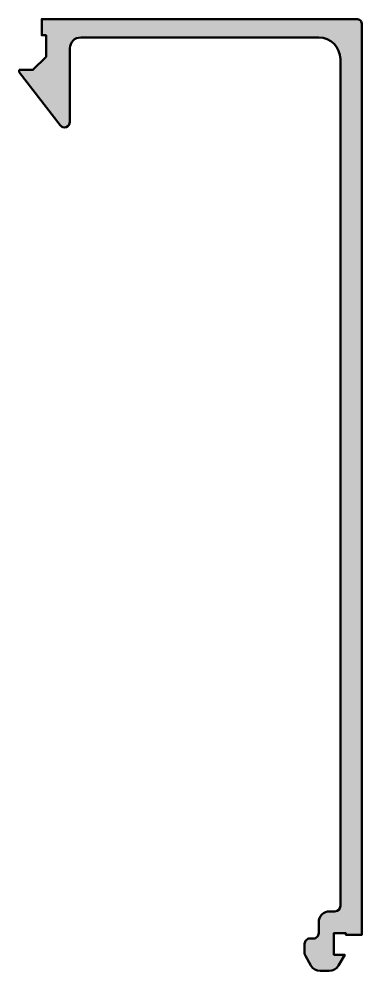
# Model space of a CAD drawing. Extents: x -1.7 to 30, y -87.9 to 0.
import ezdxf

# ---------------------------------------------------------------- set-up
doc = ezdxf.new("R2010")
doc.units = 0
doc.layers.add('0S-Alu contour', color=7, linetype='Continuous', lineweight=50)
doc.layers.add('0S-Alu hatch', color=252, linetype='Continuous', lineweight=25)

# ---------------------------------------------------------------- blocks, each defined once
blk = doc.blocks.new('153950__129FFCAE_86D9_48BF_8D5D_46D0BB07AC56_')
at = {"layer": '0S-Alu hatch'}
h = blk.add_hatch(color=256, dxfattribs=at)
edge = h.paths.add_edge_path()
edge.add_line((-1.699999999999949, -4.699999999999983), (-0.4190739933638313, -4.699999999999969))
edge.add_line((-0.4190739933638313, -4.699999999999969), (0.8000000000000326, -3.480926006636133))
edge.add_line((0.8000000000000326, -3.480926006636133), (0.8000000000000326, -1.500000000000008))
edge.add_line((0.8000000000000326, -1.500000000000008), (0.400000000000027, -1.49999999999998))
edge.add_line((0.400000000000027, -1.49999999999998), (0.4000000000000306, -8.4e-15))
edge.add_line((0.4000000000000306, -8.4e-15), (29.5, 5.7e-15))
edge.add_ellipse((29.50000000000001, -0.4999999999999651), major_axis=(-0.4999999999999708, 0), ratio=1, start_angle=180, end_angle=270.0000000000008, ccw=False)
edge.add_line((29.99999999999998, -0.4999999999999659), (30, -84.55000000000001))
edge.add_line((30, -84.55000000000001), (28.50000000000001, -84.55000000000001))
edge.add_line((28.50000000000001, -84.55000000000001), (28.50000000000001, -84.4))
edge.add_line((28.50000000000001, -84.4), (27.39999999999999, -84.4))
edge.add_line((27.39999999999999, -84.4), (27.39999999999999, -86.4))
edge.add_line((27.39999999999999, -86.4), (28.39999999999998, -86.4))
edge.add_line((28.39999999999998, -86.4), (27.82264973081038, -87.39999999999996))
edge.add_ellipse((26.95662432702593, -86.8999999999999), major_axis=(-1.000000000000039, 0), ratio=1, start_angle=89.9999999999988, end_angle=149.9999999999976, ccw=False)
edge.add_line((26.95662432702591, -87.89999999999995), (26.14337567297406, -87.89999999999995))
edge.add_ellipse((26.14337567297404, -86.89999999999996), major_axis=(-0.9999999999999715, 0), ratio=1, start_angle=29.999999999999886, end_angle=90.00000000000102, ccw=False)
edge.add_line((25.27735026918963, -87.39999999999996), (24.76698729810784, -86.51602540378443))
edge.add_ellipse((25.20000000000001, -86.26602540378433), major_axis=(-0.5000000000000006, 0), ratio=1, start_angle=0, end_angle=30.000000000011312, ccw=False)
edge.add_line((24.70000000000001, -86.26602540378433), (24.69999999999999, -85.39999999999999))
edge.add_ellipse((25.19999999999996, -85.39999999999996), major_axis=(-0.4999999999999645, 0), ratio=1, start_angle=269.99999999999716, end_angle=360, ccw=False)
edge.add_line((25.19999999999998, -84.9), (25.49999999999999, -84.9))
edge.add_arc((25.50000000000001, -84.4), 0.5, 269.9999999999976, 360)
edge.add_line((26.00000000000001, -84.4), (26, -83.39999999999996))
edge.add_ellipse((26.99999999999998, -83.39999999999993), major_axis=(-0.9999999999999751, 0), ratio=1, start_angle=269.9999999999982, end_angle=360, ccw=False)
edge.add_line((27.00000000000001, -82.39999999999998), (27.50000000000001, -82.39999999999998))
edge.add_arc((27.50000000000001, -81.89999999999999), 0.4999999999999858, 270.0000000000004, 360)
edge.add_line((27.99999999999999, -81.89999999999999), (27.99999999999998, -3.699999999999988))
edge.add_arc((25.99999999999997, -3.699999999999997), 2, 0, 90)
edge.add_line((25.99999999999997, -1.699999999999997), (4.000000000000138, -1.69999999999994))
edge.add_arc((4.000000000000138, -2.700000000000039), 1.000000000000099, 90, 180)
edge.add_line((3.000000000000039, -2.700000000000039), (3.000000000000028, -9.500000000000037))
edge.add_ellipse((2.500000000000041, -9.49999999999997), major_axis=(-0.4999999999999867, 0), ratio=1, start_angle=37.793342955902574, end_angle=180, ccw=False)
edge.add_line((2.104886890459471, -9.80640762175434), (-1.69999999999996, -4.899999999999971))
edge.add_line((-1.69999999999996, -4.899999999999971), (-1.699999999999949, -4.699999999999983))
at = {"layer": '0S-Alu contour', "color": 7}
for points in [[(-1.699999999999949, -4.699999999999983), (-0.4190739933638313, -4.699999999999969), (0.8000000000000326, -3.480926006636133), (0.8000000000000326, -1.500000000000008), (0.400000000000027, -1.49999999999998), (0.4000000000000306, -8.4e-15), (29.5, 5.7e-15)], [(29.99999999999998, -0.4999999999999659), (30, -84.55000000000001), (28.50000000000001, -84.55000000000001), (28.50000000000001, -84.4), (27.39999999999999, -84.4), (27.39999999999999, -86.4), (28.39999999999998, -86.4), (27.82264973081038, -87.39999999999996)], [(25.99999999999997, -1.699999999999997), (4.000000000000138, -1.69999999999994)], [(3.000000000000039, -2.700000000000039), (3.000000000000028, -9.500000000000037)], [(27.99999999999999, -81.89999999999999), (27.99999999999998, -3.699999999999988)], [(2.104886890459471, -9.80640762175434), (-1.69999999999996, -4.899999999999971), (-1.699999999999949, -4.699999999999983)], [(27.00000000000001, -82.39999999999998), (27.50000000000001, -82.39999999999998)], [(26.00000000000001, -84.4), (26, -83.39999999999996)], [(25.19999999999998, -84.9), (25.49999999999999, -84.9)], [(24.70000000000001, -86.26602540378433), (24.69999999999999, -85.39999999999999)], [(25.27735026918963, -87.39999999999996), (24.76698729810784, -86.51602540378443)], [(26.95662432702591, -87.89999999999995), (26.14337567297406, -87.89999999999995)]]:
    blk.add_lwpolyline(points, dxfattribs=at)
at = {"layer": '0S-Alu contour', "color": 7, "extrusion": (0, 0, -1)}
for centre, radius, start, end in [((-29.50000000000001, -0.4999999999999651), 0.4999999999999708, 89.9999999999992, 180), ((-2.500000000000041, -9.49999999999997), 0.4999999999999867, 180, 322.2066570440974), ((-26.99999999999998, -83.39999999999993), 0.9999999999999751, 0, 90.00000000000183), ((-25.19999999999996, -85.39999999999996), 0.4999999999999645, 0, 90.00000000000286), ((-25.20000000000001, -86.26602540378433), 0.5000000000000006, 329.9999999999887, 0), ((-26.14337567297404, -86.89999999999996), 0.9999999999999715, 269.999999999999, 330.0000000000001), ((-26.95662432702593, -86.8999999999999), 1.000000000000039, 210.0000000000025, 270.0000000000012)]:
    blk.add_arc(centre, radius, start, end, dxfattribs=at)
at = {"layer": '0S-Alu contour', "color": 7}
for centre, radius, start, end in [((4.000000000000138, -2.700000000000039), 1.000000000000099, 90, 180), ((25.99999999999997, -3.699999999999997), 2, 0, 90), ((27.50000000000001, -81.89999999999999), 0.4999999999999858, 270.0000000000004, 0), ((25.50000000000001, -84.4), 0.5, 269.9999999999976, 0)]:
    blk.add_arc(centre, radius, start, end, dxfattribs=at)
blk = doc.blocks.new('153950__B2074B65_2A49_4C88_BE97_4384D4AF5150_')
at = {"layer": '0S-Alu contour', "color": 7}
blk.add_blockref('153950__129FFCAE_86D9_48BF_8D5D_46D0BB07AC56_', (0, 0), dxfattribs=at)

msp = doc.modelspace()

# ---------------------------------------------------------------- block references
at = {"layer": '0S-Alu contour', "color": 7}
msp.add_blockref('153950__B2074B65_2A49_4C88_BE97_4384D4AF5150_', (0, 0), dxfattribs=at)

doc.saveas('drawing.dxf')
